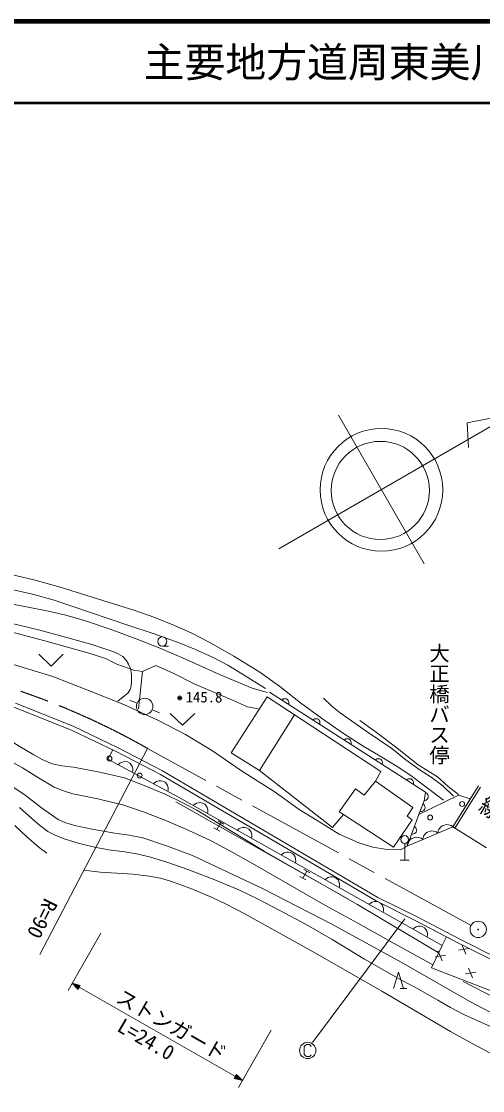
# Model space of a CAD drawing. Units: millimetres, scale not verified. Extents: x 7750 to 680000, y -40250 to 380000.
# Drawn here: x 201775 to 258217, y 248970 to 380000 of the extents above; entities that cross this region are included whole.
import ezdxf
from ezdxf.enums import TextEntityAlignment as Align

# ---------------------------------------------------------------- set-up
doc = ezdxf.new("R2010")
doc.units = ezdxf.units.MM
doc.header["$LTSCALE"] = 1000
doc.linetypes.add('CHAIN', pattern=[18.5, 12, -1.5, 3.5, -1.5])
for name, color, linetype, lineweight in [('M-BGD', 7, 'Continuous', 13), ('M-BGD-EXST', 7, 'Continuous', 13), ('M-BMK', 2, 'CHAIN', 13), ('M-BMK-SRVR', 3, 'Continuous', 13), ('M-STR-HTXT', 7, 'Continuous', 13), ('M-TTL', 2, 'Continuous', 140), ('M-TTL-LINE', 7, 'Continuous', 50)]:
    doc.layers.add(name, color=color, linetype=linetype, lineweight=lineweight)
doc.layers.add('M-BMK-HTXT', color=7, linetype='Continuous')
doc.layers.add('M-TTL-TXT', color=7, linetype='Continuous')
doc.styles.add('@ＭＳ ゴシック', font='')
doc.styles.add('ＭＳ ゴシック', font='')
doc.styles.get('@ＭＳ ゴシック').set_extended_font_data('@MS Gothic')
doc.styles.get('ＭＳ ゴシック').set_extended_font_data('MS Gothic')

msp = doc.modelspace()

# ---------------------------------------------------------------- linework, layer by layer
at = {"layer": 'M-BGD'}
for p, q in [((198276, 305764), (204641, 304087)), ((204641, 304087), (210205, 302555)), ((219022, 303438), (219772, 303438)), ((199585, 301555), (205631, 299702)), ((203904, 302439), (205404, 300995)), ((205404, 300995), (206905, 302439)), ((210205, 302555), (212060, 301936)), ((212060, 301936), (213442, 301243)), ((213442, 301243), (215551, 300514)), ((215551, 300514), (216606, 300331)), ((216606, 300331), (216097, 295774)), ((216606, 300331), (218242, 301061)), ((218242, 301061), (220279, 300186)), ((220279, 300186), (222934, 298837)), ((205631, 299702), (209775, 298075)), ((222934, 298837), (227589, 296831)), ((209775, 298075), (214310, 296279)), ((251215, 285539), (232140, 297794)), ((201032, 296432), (208112, 293616)), ((214310, 296279), (218453, 294370)), ((215935, 296440), (215012, 296825)), ((227439, 290364), (231871, 297217)), ((227589, 296831), (229444, 295993)), ((231871, 297217), (245765, 288081)), ((233725, 296918), (233626, 296839)), ((233829, 296970), (233725, 296918)), ((233967, 297001), (233829, 296970)), ((234084, 296997), (233967, 297001)), ((234207, 296966), (234084, 296997)), ((234341, 296880), (234207, 296966)), ((234421, 296781), (234341, 296880)), ((234473, 296676), (234421, 296781)), ((234468, 296298), (234499, 296421)), ((234503, 296538), (234473, 296676)), ((234499, 296421), (234503, 296538)), ((200862, 295960), (207912, 293156)), ((217774, 295650), (218689, 295246)), ((219979, 295183), (221479, 293740)), ((221479, 293740), (222979, 295183)), ((229444, 295993), (230753, 295774)), ((235196, 295031), (230910, 288194)), ((208112, 293616), (213613, 290976)), ((218453, 294370), (221842, 292630)), ((237540, 294467), (237441, 294388)), ((237644, 294519), (237540, 294467)), ((237782, 294550), (237644, 294519)), ((237899, 294546), (237782, 294550)), ((238022, 294515), (237899, 294546)), ((238156, 294429), (238022, 294515)), ((238236, 294330), (238156, 294429)), ((238288, 294225), (238236, 294330)), ((238283, 293847), (238314, 293970)), ((238318, 294087), (238288, 294225)), ((238314, 293970), (238318, 294087)), ((243191, 294340), (245090, 292980)), ((207912, 293156), (213390, 290527)), ((221842, 292630), (225145, 290609)), ((245090, 292980), (247566, 291110)), ((213613, 290976), (219055, 288160)), ((241355, 292016), (241256, 291937)), ((241459, 292068), (241355, 292016)), ((241597, 292099), (241459, 292068)), ((241714, 292095), (241597, 292099)), ((241837, 292064), (241714, 292095)), ((241971, 291978), (241837, 292064)), ((242051, 291879), (241971, 291978)), ((242103, 291774), (242051, 291879)), ((242098, 291396), (242129, 291519)), ((242133, 291636), (242103, 291774)), ((242129, 291519), (242133, 291636)), ((247566, 291110), (250314, 288899)), ((212335, 289600), (212983, 290722)), ((220981, 284916), (212335, 289600)), ((212983, 290722), (213390, 290527)), ((213390, 290527), (218814, 287721)), ((213390, 290527), (218814, 287721)), ((225145, 290609), (228728, 288140)), ((230910, 288194), (227439, 290364)), ((245274, 289617), (245170, 289565)), ((245412, 289648), (245274, 289617)), ((245529, 289644), (245412, 289648)), ((245652, 289613), (245529, 289644)), ((245786, 289527), (245652, 289613)), ((213801, 289079), (213617, 288905)), ((214002, 289198), (213801, 289079)), ((214273, 289279), (214002, 289198)), ((214506, 289290), (214273, 289279)), ((214755, 289246), (214506, 289290)), ((215037, 289093), (214755, 289246)), ((215210, 288908), (215037, 289093)), ((215329, 288707), (215210, 288908)), ((215410, 288435), (215329, 288707)), ((215420, 288202), (215410, 288435)), ((245170, 289565), (245071, 289486)), ((245866, 289428), (245786, 289527)), ((245918, 289323), (245866, 289428)), ((245913, 288945), (245944, 289068)), ((245948, 289185), (245918, 289323)), ((245944, 289068), (245948, 289185)), ((250314, 288899), (252688, 287403)), ((215377, 287952), (215420, 288202)), ((218814, 287721), (245172, 272215)), ((218814, 287721), (245172, 272215)), ((219055, 288160), (245411, 272656)), ((228728, 288140), (232815, 285558)), ((239830, 281234), (230910, 288194)), ((245765, 288081), (245093, 286884)), ((248985, 287114), (248886, 287035)), ((249089, 287166), (248985, 287114)), ((249227, 287197), (249089, 287166)), ((249344, 287193), (249227, 287197)), ((249467, 287162), (249344, 287193)), ((249601, 287075), (249467, 287162)), ((249681, 286977), (249601, 287075)), ((249733, 286872), (249681, 286977)), ((252688, 287403), (254011, 286247)), ((218124, 286737), (217940, 286563)), ((218325, 286856), (218124, 286737)), ((218596, 286937), (218325, 286856)), ((218829, 286948), (218596, 286937)), ((219078, 286904), (218829, 286948)), ((219360, 286751), (219078, 286904)), ((219533, 286566), (219360, 286751)), ((219652, 286365), (219533, 286566)), ((219733, 286093), (219652, 286365)), ((219700, 285610), (219743, 285860)), ((219743, 285860), (219733, 286093)), ((240670, 283123), (242676, 285948)), ((242676, 285948), (243743, 285178)), ((243743, 285178), (245093, 286884)), ((245093, 286884), (249684, 283666)), ((249728, 286494), (249759, 286617)), ((249763, 286734), (249733, 286872)), ((249759, 286617), (249763, 286734)), ((254011, 286247), (255266, 285261)), ((254586, 281310), (257725, 286330)), ((257725, 286330), (254586, 281310)), ((254840, 281150), (257980, 286171)), ((220676, 284370), (241723, 272463)), ((253251, 266748), (220981, 284916)), ((232815, 285558), (235783, 283425)), ((250406, 282816), (255279, 285172)), ((250406, 282816), (251080, 284477)), ((251080, 284477), (251215, 285539)), ((251084, 284510), (251208, 284535)), ((251208, 284535), (251315, 284582)), ((251325, 285450), (251211, 285505)), ((251315, 284582), (251427, 284669)), ((251416, 285378), (251325, 285450)), ((251503, 285266), (251416, 285378)), ((251427, 284669), (251499, 284761)), ((251499, 284761), (251554, 284875)), ((251550, 285158), (251503, 285266)), ((251574, 285034), (251550, 285158)), ((251554, 284875), (251574, 285034)), ((256726, 284733), (254586, 281310)), ((255279, 285172), (256726, 284733)), ((222986, 284063), (222798, 283893)), ((223188, 284179), (222986, 284063)), ((223460, 284256), (223188, 284179)), ((223694, 284262), (223460, 284256)), ((223942, 284214), (223694, 284262)), ((224221, 284057), (223942, 284214)), ((224391, 283870), (224221, 284057)), ((224507, 283667), (224391, 283870)), ((224583, 283393), (224507, 283667)), ((224542, 282911), (224590, 283160)), ((224590, 283160), (224583, 283393)), ((235783, 283425), (238694, 281629)), ((241211, 282805), (240670, 283123)), ((249684, 283666), (248975, 282618)), ((250554, 283182), (250681, 283174)), ((250681, 283174), (250796, 283192)), ((250796, 283192), (250926, 283247)), ((250926, 283247), (251020, 283317)), ((251028, 284028), (250931, 284111)), ((251020, 283317), (251102, 283413)), ((251098, 283935), (251028, 284028)), ((251152, 283804), (251098, 283935)), ((251102, 283413), (251162, 283562)), ((251170, 283688), (251152, 283804)), ((251162, 283562), (251170, 283688)), ((226183, 281830), (225692, 280957)), ((225835, 282027), (226531, 281633)), ((241211, 282805), (239830, 281234)), ((247333, 278802), (241211, 282805)), ((249609, 282169), (247333, 278802)), ((248975, 282618), (249609, 282169)), ((248996, 278934), (250406, 282816)), ((248996, 278934), (250406, 282816)), ((226040, 280760), (225343, 281154)), ((228364, 281035), (228177, 280865)), ((228566, 281151), (228364, 281035)), ((228839, 281228), (228566, 281151)), ((229072, 281234), (228839, 281228)), ((229320, 281187), (229072, 281234)), ((229599, 281029), (229320, 281187)), ((229770, 280842), (229599, 281029)), ((229885, 280639), (229770, 280842)), ((229962, 280366), (229885, 280639)), ((238694, 281629), (240654, 280394)), ((254586, 281310), (248996, 278934)), ((249530, 280404), (249656, 280401)), ((249656, 280401), (249771, 280423)), ((249771, 280423), (249899, 280483)), ((249971, 281267), (249872, 281346)), ((249899, 280483), (249990, 280556)), ((250045, 281177), (249971, 281267)), ((249990, 280556), (250068, 280656)), ((250104, 281048), (250045, 281177)), ((250068, 280656), (250123, 280806)), ((250127, 280933), (250104, 281048)), ((250123, 280806), (250127, 280933)), ((251273, 280512), (251099, 280307)), ((251478, 280643), (251273, 280512)), ((251699, 280737), (251478, 280643)), ((251936, 280794), (251699, 280737)), ((252204, 280777), (251936, 280794)), ((252398, 280729), (252204, 280777)), ((252555, 280665), (252398, 280729)), ((252744, 280527), (252555, 280665)), ((252776, 280759), (252744, 280527)), ((252840, 280916), (252776, 280759)), ((252941, 281090), (252840, 280916)), ((253115, 281295), (252941, 281090)), ((253320, 281425), (253115, 281295)), ((253541, 281519), (253320, 281425)), ((253778, 281576), (253541, 281519)), ((254046, 281559), (253778, 281576)), ((254240, 281511), (254046, 281559)), ((254397, 281447), (254240, 281511)), ((254586, 281310), (254397, 281447)), ((254586, 281310), (258708, 278703)), ((229921, 279883), (229968, 280132)), ((229968, 280132), (229962, 280366)), ((240654, 280394), (243061, 279327)), ((243061, 279327), (244797, 278822)), ((248685, 279262), (248685, 277217)), ((249003, 279166), (248969, 278923)), ((249070, 279331), (249003, 279166)), ((249175, 279514), (249070, 279331)), ((249358, 279728), (249175, 279514)), ((249574, 279866), (249358, 279728)), ((249806, 279964), (249574, 279866)), ((250054, 280024), (249806, 279964)), ((250335, 280007), (250054, 280024)), ((250539, 279956), (250335, 280007)), ((250704, 279889), (250539, 279956)), ((250902, 279744), (250704, 279889)), ((250935, 279976), (250902, 279744)), ((250998, 280134), (250935, 279976)), ((251099, 280307), (250998, 280134)), ((233742, 278007), (233555, 277837)), ((233945, 278123), (233742, 278007)), ((234217, 278200), (233945, 278123)), ((234450, 278207), (234217, 278200)), ((234699, 278159), (234450, 278207)), ((234978, 278002), (234699, 278159)), ((235148, 277814), (234978, 278002)), ((235263, 277611), (235148, 277814)), ((244797, 278822), (246309, 278541)), ((246309, 278541), (248156, 278485)), ((248156, 278485), (248996, 278934)), ((235340, 277338), (235263, 277611)), ((235299, 276855), (235347, 277104)), ((235347, 277104), (235340, 277338)), ((248145, 277217), (249225, 277217)), ((236564, 274806), (235867, 275200)), ((236707, 275876), (236215, 275003)), ((236358, 276074), (237055, 275679)), ((239595, 275172), (239323, 275095)), ((239828, 275179), (239595, 275172)), ((240077, 275131), (239828, 275179)), ((239120, 274979), (238933, 274809)), ((239323, 275095), (239120, 274979)), ((240356, 274974), (240077, 275131)), ((240526, 274786), (240356, 274974)), ((240642, 274583), (240526, 274786)), ((240718, 274310), (240642, 274583)), ((240677, 273827), (240725, 274076)), ((240725, 274076), (240718, 274310)), ((245411, 272656), (250209, 270251)), ((244499, 271952), (244311, 271781)), ((244701, 272067), (244499, 271952)), ((244974, 272144), (244701, 272067)), ((245207, 272151), (244974, 272144)), ((245172, 272215), (249981, 269805)), ((245172, 272215), (249981, 269805)), ((245455, 272103), (245207, 272151)), ((245734, 271946), (245455, 272103)), ((245904, 271758), (245734, 271946)), ((246020, 271555), (245904, 271758)), ((246096, 271282), (246020, 271555)), ((246103, 271048), (246096, 271282)), ((246055, 270799), (246103, 271048)), ((250209, 270251), (255592, 267435)), ((249877, 268924), (249690, 268753)), ((250079, 269040), (249877, 268924)), ((249981, 269805), (255369, 266987)), ((249981, 269805), (253784, 267816)), ((250352, 269116), (250079, 269040)), ((250585, 269123), (250352, 269116)), ((250833, 269075), (250585, 269123)), ((251113, 268918), (250833, 269075)), ((251283, 268730), (251113, 268918)), ((251398, 268527), (251283, 268730)), ((251475, 268254), (251398, 268527)), ((251434, 267771), (251481, 268020)), ((251481, 268020), (251475, 268254)), ((253784, 267816), (253251, 266748)), ((253784, 267816), (253251, 266748)), ((255369, 266987), (253784, 267816)), ((255592, 267435), (260040, 265206)), ((253251, 266748), (251955, 264031)), ((253274, 264867), (252788, 266055)), ((255285, 266180), (256548, 266394)), ((255369, 266987), (259827, 264752)), ((256159, 265693), (255673, 266881)), ((252400, 265354), (253662, 265568)), ((247326, 261493), (247926, 263498)), ((247926, 263498), (248526, 261493)), ((251955, 264031), (260750, 260646)), ((256108, 263288), (257371, 263502)), ((256983, 262800), (256497, 263989)), ((248126, 261493), (248926, 261493))]:
    msp.add_line(p, q, dxfattribs=at)
for points in [[(200370, 312268), (203452, 311526), (206538, 310675), (215647, 307826), (218096, 306949), (220508, 305972), (222534, 305063), (224772, 303930), (227772, 302207), (230971, 300240), (233399, 298477), (235931, 296510), (238485, 294612), (241204, 292726), (243482, 291271), (245899, 289851), (247779, 288706), (249439, 287571), (253429, 284544)], [(155707, 307806), (158646, 308410), (161684, 308929), (165024, 309301), (168468, 309581), (172545, 309920), (176739, 310167), (179637, 310242), (182638, 310217), (192179, 309616), (194970, 309390), (197794, 309056), (201346, 308463), (204888, 307764), (207221, 307225), (209624, 306559), (212652, 305521), (215812, 304324), (218848, 303131), (221868, 301831), (226021, 299963), (230008, 298281), (231880, 297743)], [(200620, 310389), (203152, 309794), (205763, 309072), (214783, 306003), (218014, 304940), (221082, 303824), (223072, 303040), (225256, 302056), (227019, 301107), (228827, 300008), (231662, 298235)], [(200467, 306264), (204039, 305393), (207886, 304344), (210385, 303625), (212950, 302771), (213606, 302512), (214205, 302154), (214615, 301716), (214896, 301243), (215108, 300679), (215248, 299949), (215266, 299148), (215189, 298525), (215083, 298135), (214860, 297724), (213587, 296685)], [(188580, 296347), (191119, 295786), (193604, 295121), (195122, 294609), (196684, 293961), (198115, 293241), (199629, 292354), (201484, 291168), (203278, 290136), (204334, 289541), (205558, 289014), (206734, 288786), (208144, 288625), (211186, 288039), (214399, 287307), (217013, 286294), (219454, 285243), (221296, 284365), (223234, 283322), (231479, 278333), (239951, 273440), (242917, 271773), (245861, 270004), (252789, 265915)], [(238753, 297047), (239767, 296078), (240775, 295262), (243955, 293009), (247098, 290905), (248810, 289519), (250571, 288255), (251917, 287385), (253346, 286317), (254648, 285062)], [(186747, 294587), (189457, 293987), (192044, 293308), (193746, 292716), (195261, 292079), (198560, 290377), (201889, 288539), (203865, 287284), (205800, 286173), (206906, 285707), (208053, 285343), (211120, 284717), (214299, 283947), (216940, 283033), (219738, 281949), (222275, 280864), (224990, 279582), (227661, 278161), (230612, 276466), (238904, 271687), (242960, 269509), (247015, 267215), (252111, 264392)], [(199384, 287091), (202222, 285164), (204216, 283628), (206273, 282184), (207109, 281820), (208253, 281457), (210627, 280957), (213189, 280525), (214946, 280277), (216631, 279933), (219522, 278976), (222714, 277798), (231280, 273752), (239757, 269358), (248239, 264728), (256641, 259888), (259916, 258171)], [(201546, 283649), (203061, 282334), (203968, 281513), (205021, 280741), (205906, 280270), (207016, 279815), (208741, 279292), (210544, 278860), (212430, 278497), (214412, 278220), (215878, 277976), (217435, 277608), (219697, 276927), (222155, 276074), (225258, 274884), (228394, 273567), (230744, 272443), (233405, 271051), (236607, 269337), (239806, 267502), (243772, 265086), (247908, 262690), (250389, 261389), (252725, 260052), (254284, 259151), (256012, 258275), (264914, 254272)], [(200967, 281468), (202419, 280075), (203940, 278762), (204879, 278056)], [(209431, 275998), (211416, 275752), (213448, 275608), (215423, 275491), (217414, 275263), (218787, 274992), (220034, 274637), (222523, 273723), (225114, 272656), (226918, 271793), (229033, 270656), (237483, 265985), (245878, 261158), (254307, 256229), (256949, 254735), (259711, 253292), (261887, 252276), (264245, 251296), (266059, 250639), (268162, 249996), (270943, 249233), (273864, 248544)], [(255845, 262362), (259542, 260425), (263311, 258566), (265973, 257402), (268811, 256275), (270695, 255594), (272798, 254951), (274690, 254522), (276663, 254181), (278845, 253879), (281426, 253641), (284660, 253490), (288060, 253442), (290184, 253571), (292372, 253812), (301776, 255225), (305058, 255898)]]:
    msp.add_lwpolyline(points, dxfattribs=at)
for centre, major_axis in [((219022, 304010), (0, -572)), ((216859, 296054), (0, -1003)), ((221152, 297087), (0, -251)), ((221152, 297087), (0, 150)), ((221152, 297087), (0, -50.1)), ((212553, 289660), (0, -301)), ((216253, 287577), (0, -301)), ((255711, 284098), (0, -301)), ((251804, 282438), (0, -301)), ((248685, 279743), (0, -481))]:
    msp.add_ellipse(centre, major_axis=major_axis, ratio=0.997486, dxfattribs=at)
at = {"layer": 'M-BGD-EXST'}
for p, q in [((237413, 254866), (248701, 270005)), ((236495, 254494), (236375, 254333)), ((236375, 254333), (236375, 253451)), ((236655, 254614), (236495, 254494)), ((237015, 254614), (236655, 254614)), ((237175, 254494), (237015, 254614)), ((237255, 254373), (237175, 254494)), ((236375, 253451), (236495, 253291)), ((236495, 253291), (236655, 253170)), ((236655, 253170), (237015, 253170)), ((237015, 253170), (237175, 253251)), ((237175, 253251), (237255, 253371))]:
    msp.add_line(p, q, dxfattribs=at)
msp.add_ellipse((236815, 253892), major_axis=(0, -1003), ratio=0.997486, dxfattribs=at)
at = {"layer": 'M-BMK'}
msp.add_line((256800, 269202), (217194, 290913), dxfattribs=at)
msp.add_ellipse((172671, 212486), major_axis=(0, -90239), ratio=0.997486, start_param=2.6241774, end_param=3.2039607, dxfattribs=at)
at = {"layer": 'M-BMK-SRVR'}
for p, q in [((233260, 315358), (261868, 331916)), ((240568, 331744), (251070, 313509)), ((261868, 331916), (256313, 330791)), ((256313, 330791), (256488, 327788))]:
    msp.add_line(p, q, dxfattribs=at)
for centre, major_axis in [((245840, 322590), (0, -7520)), ((245699, 322519), (0, -6016)), ((257677, 268721), (0, -1003)), ((257677, 268721), (0, -40.1))]:
    msp.add_ellipse(centre, major_axis=major_axis, ratio=0.997486, dxfattribs=at)
at = {"layer": 'M-STR-HTXT'}
for p, q in [((217194, 290913), (204012, 265646)), ((211477, 268282), (207480, 261250)), ((207975, 262121), (228831, 250206)), ((207975, 262121), (208983, 261869)), ((208706, 261381), (207975, 262121)), ((208219, 261982), (208909, 261819)), ((208711, 261471), (208219, 261982)), ((208358, 261903), (208834, 261769)), ((208715, 261560), (208358, 261903)), ((208566, 261784), (208760, 261719)), ((208720, 261650), (208566, 261784)), ((208983, 261869), (208706, 261381)), ((208909, 261819), (208711, 261471)), ((208834, 261769), (208715, 261560)), ((208760, 261719), (208720, 261650)), ((228336, 249335), (232334, 256366)), ((227824, 250458), (228101, 250946)), ((228831, 250206), (227824, 250458)), ((227898, 250508), (228096, 250857)), ((228588, 250345), (227898, 250508)), ((227973, 250558), (228091, 250767)), ((228449, 250424), (227973, 250558)), ((228047, 250608), (228087, 250678)), ((228241, 250543), (228047, 250608)), ((228087, 250678), (228241, 250543)), ((228091, 250767), (228449, 250424)), ((228096, 250857), (228588, 250345)), ((228101, 250946), (228831, 250206))]:
    msp.add_line(p, q, dxfattribs=at)
at = {"layer": 'M-TTL'}
msp.add_line((680000, 380000), (40000, 380000), dxfattribs=at)
at = {"layer": 'M-TTL-LINE'}
msp.add_line((40000, 370000), (680000, 370000), dxfattribs=at)

# ---------------------------------------------------------------- texts
at = {"layer": 'M-BGD', "style": 'ＭＳ ゴシック'}
msp.add_text('145.8', height=1320, dxfattribs=at).set_placement((221879, 296139), align=Align.BOTTOM_LEFT)
at = {"layer": 'M-BMK-HTXT', "style": '@ＭＳ ゴシック'}
msp.add_text('大正橋バス停', height=1833, rotation=270, dxfattribs=at).set_placement((252912, 303846), align=Align.MIDDLE_LEFT)
at = {"layer": 'M-BMK-HTXT', "style": '@ＭＳ ゴシック', "width": 1.1}
msp.add_text('市道根笠6号線', height=1833, rotation=239.804, dxfattribs=at).set_placement((267445, 297884), align=Align.MIDDLE_LEFT)
at = {"layer": 'M-STR-HTXT', "style": 'ＭＳ ゴシック'}
for s, rotation, p in [('R=90', 243.258, (204148, 272927)), ('ストンガード', 330.438, (212904, 259436)), ('L=24.0', 329.931, (213074, 255867))]:
    msp.add_text(s, height=1833, rotation=rotation, dxfattribs=at).set_placement(p, align=Align.BOTTOM_LEFT)
at = {"layer": 'M-TTL-TXT', "style": 'ＭＳ ゴシック'}
msp.add_text('主要地方道周東美川線', height=3666, dxfattribs=at).set_placement((216734, 375000), align=Align.MIDDLE_LEFT)

doc.saveas('drawing.dxf')
